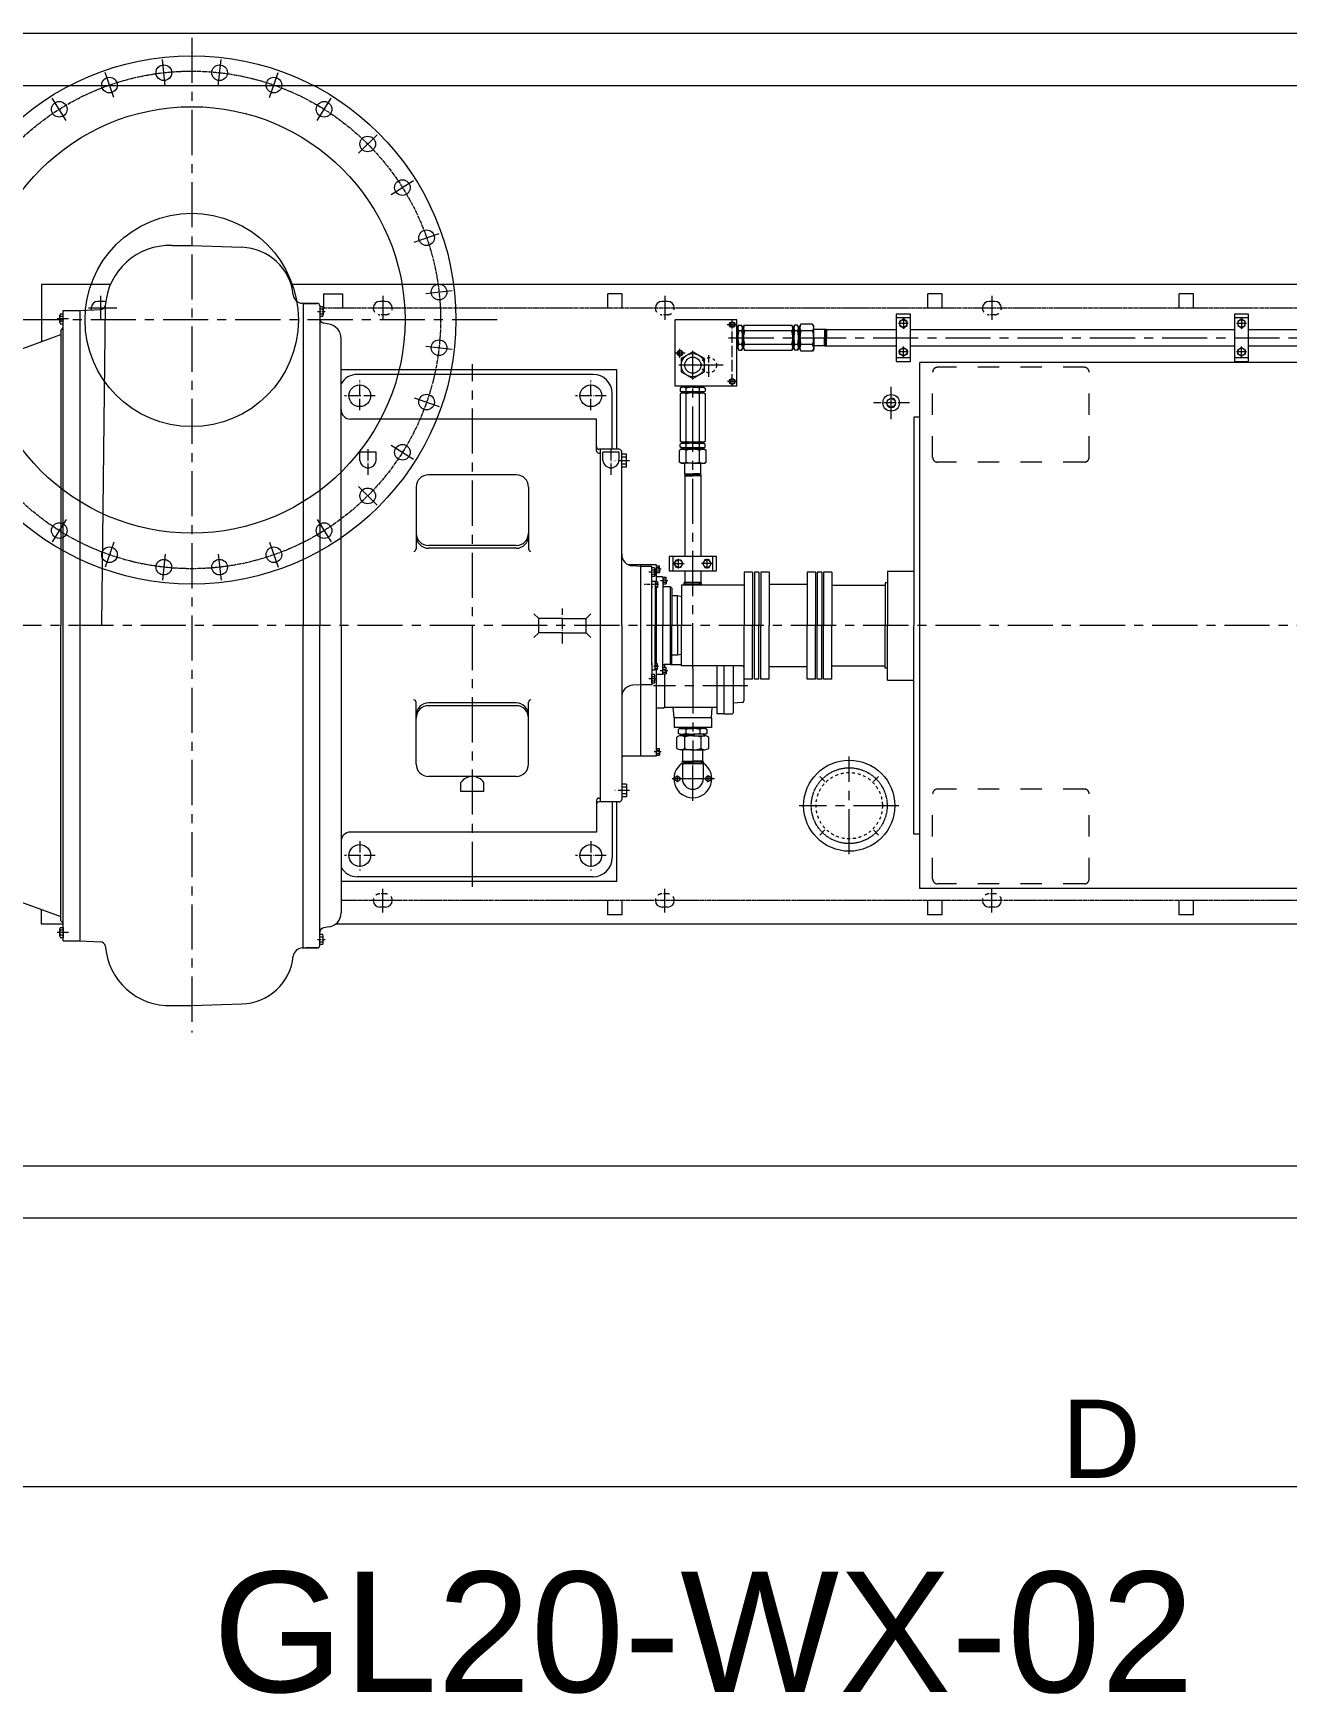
# Model space of a CAD drawing. Header units: inches. Extents: x 0 to 31702, y 0 to 24154.
# Drawn here: x 13762 to 16406, y 7860 to 11364 of the extents above; entities that cross this region are included whole.
import ezdxf

# ---------------------------------------------------------------- set-up
doc = ezdxf.new("R2010")
doc.units = ezdxf.units.IN
doc.header["$MEASUREMENT"] = 0
for name, pattern in [('ACAD_ISO04W100', [30, 24, -3, 0, -3]), ('CENTER', [50.8, 31.75, -6.35, 6.35, -6.35]), ('CHAIN', [0.7087, 0.4724, -0.0591, 0.1181, -0.0591]), ('EB_DASH', [6, 3, -3])]:
    doc.linetypes.add(name, pattern=pattern)
doc.layers.get('Defpoints').update_dxf_attribs({"lineweight": 5})
doc.layers.add('CAXA1', color=5, linetype='CENTER', lineweight=5)
doc.styles.add('Roman', font='arial.ttf')
doc.styles.get("Standard").update_dxf_attribs({"font": 'arial.ttf'})
doc.dimstyles.new('ISO-25', dxfattribs={"dimscale": 30, "dimtxt": 1.5, "dimasz": 1.5, "dimexe": 2, "dimexo": 2, "dimtad": 1, "dimtih": 1, "dimtoh": 1, "dimdec": 1, "dimlfac": 0.03937, "dimdsep": 46, "dimtxsty": 'Standard', "dimcen": 2.5, "dimclrd": 7, "dimclre": 7, "dimclrt": 7, "dimadec": 0, "dimazin": 0, "dimtfac": 1, "dimtdec": 1, "dimtmove": 0, "dimatfit": 3, "dimfxl": 1, "dimlwd": 5, "dimlwe": 5, "dimarcsym": 0})

# ---------------------------------------------------------------- blocks, each defined once
blk = doc.blocks.new('*D24')
at = {"color": 7, "linetype": 'Continuous', "lineweight": 5, "transparency": 16777216}
for p, q in [((13231, 8803.8), (13231, 8236.7)), ((18806, 8803.8), (18806, 8236.7)), ((18761, 8296.7), (13276, 8296.7))]:
    blk.add_line(p, q, dxfattribs=at)
at = {"color": 7, "transparency": 16777216}
for points in [[(13276, 8304.2), (13276, 8289.2), (13231, 8296.7)], [(18761, 8304.2), (18761, 8289.2), (18806, 8296.7)]]:
    blk.add_solid(points, dxfattribs=at)
at = {"layer": 'Defpoints', "color": 0, "transparency": 16777216}
for p in [(13231, 8863.8), (18806, 8863.8), (13231, 8296.7)]:
    blk.add_point(p, dxfattribs=at)
at = {"color": 7, "lineweight": 5, "transparency": 16777216, "insert": (16014.5, 8397.9), "char_height": 165, "attachment_point": 5, "style": 'Roman'}
blk.add_mtext('D', dxfattribs=at)

msp = doc.modelspace()

# ---------------------------------------------------------------- linework, layer by layer
at = {"color": 7, "lineweight": 5}
for p, q in [((13231.01, 11363.82), (18806.01, 11363.82)), ((13231.01, 11253.82), (18806.01, 11253.82)), ((14054.62, 10915.73), (14096.01, 10915.73)), ((14096.01, 10915.73), (14201.96, 10912.14)), ((14096.01, 10915.73), (14201.96, 10912.14)), ((13924.65, 10833.82), (13778.97, 10833.82)), ((13778.97, 10833.82), (13778.97, 10712.96)), ((17409.02, 10833.82), (14305.58, 10833.82)), ((13909.93, 10797.82), (13897.93, 10797.82)), ((14331.01, 10793.82), (14329.15, 10793.92)), ((14331.01, 10793.83), (14331.01, 10113.82)), ((14331.01, 10793.83), (14361.01, 10793.83)), ((14361.17, 10793.82), (14331.01, 10793.82)), ((14373.97, 10813.82), (14413.97, 10813.82)), ((14373.97, 10813.82), (14373.97, 10783.82)), ((14413.97, 10813.82), (14413.97, 10783.82)), ((14504.97, 10797.82), (14492.97, 10797.82)), ((15004.05, 10813.82), (14974.05, 10813.82)), ((14974.05, 10783.82), (14974.05, 10813.82)), ((15004.05, 10783.82), (15004.05, 10813.82)), ((15100.02, 10797.82), (15088.02, 10797.82)), ((15679.02, 10813.82), (15649.02, 10813.82)), ((15649.02, 10783.82), (15649.02, 10813.82)), ((15679.02, 10783.82), (15679.02, 10813.82)), ((15790.02, 10797.82), (15778.02, 10797.82)), ((16209.02, 10813.82), (16179.02, 10813.82)), ((16179.02, 10783.82), (16179.02, 10813.82)), ((16209.02, 10783.82), (16209.02, 10813.82)), ((13817.51, 10753.53), (13817.51, 10769.12)), ((13817.51, 10769.12), (13817.51, 10753.53)), ((13818.28, 10771.72), (13825.01, 10771.72)), ((13818.28, 10771.72), (13825.01, 10771.72)), ((13818.28, 10766.52), (13825.01, 10766.52)), ((13818.28, 10766.52), (13825.01, 10766.52)), ((13825.01, 9448.82), (13825.01, 10778.82)), ((13825.01, 10778.82), (13856.84, 10778.82)), ((13855.01, 10778.82), (13861.01, 10778.82)), ((13861.01, 10778.82), (13903.64, 10781.06)), ((13861.01, 9448.82), (13861.01, 10778.82)), ((13913.75, 10788.58), (13905.56, 10115.14)), ((14366.01, 10788.83), (14366.01, 10113.82)), ((14366.01, 10788.83), (14366.01, 10775.13)), ((14366.01, 10788.83), (14366.01, 10780.32)), ((14372.75, 10786.72), (14366.01, 10786.72)), ((14372.75, 10781.52), (14366.01, 10781.52)), ((14372.75, 10771.13), (14366.01, 10771.13)), ((14372.75, 10765.93), (14366.01, 10765.93)), ((14373.51, 10784.12), (14373.51, 10768.53)), ((15246.02, 10758.82), (15116.02, 10758.82)), ((15116.02, 10618.82), (15116.02, 10758.82)), ((15246.02, 10618.82), (15246.02, 10758.82)), ((15612.18, 10771.32), (15582.18, 10771.32)), ((15582.18, 10771.32), (15582.18, 10671.32)), ((15612.18, 10763.32), (15582.18, 10763.32)), ((15612.18, 10671.32), (15612.18, 10771.32)), ((16325.6, 10771.32), (16295.6, 10771.32)), ((16295.6, 10771.32), (16295.6, 10671.32)), ((16325.6, 10763.32), (16295.6, 10763.32)), ((16325.6, 10671.32), (16325.6, 10771.32)), ((13437.23, 10588.58), (13820.01, 10727.89)), ((13818.28, 10756.13), (13825.01, 10756.13)), ((13818.28, 10756.13), (13825.01, 10756.13)), ((13818.28, 10750.93), (13825.01, 10750.93)), ((13818.28, 10750.93), (13825.01, 10750.93)), ((13820.01, 10736.83), (13825.01, 10741.83)), ((13820.01, 10736.83), (13820.01, 10113.82)), ((14386.22, 10749.76), (14374.28, 10751.87)), ((15246.02, 10742.32), (15248.02, 10742.32)), ((15248.02, 10744.32), (15249.93, 10747.62)), ((15248.02, 10721.32), (15248.02, 10744.32)), ((15249.93, 10747.62), (15256.12, 10747.62)), ((15256.12, 10735.47), (15249.93, 10735.47)), ((15258.02, 10744.32), (15256.12, 10747.62)), ((15257.99, 10742.32), (15260.02, 10742.32)), ((15258.02, 10721.32), (15258.02, 10744.32)), ((15258.02, 10740.82), (15258.02, 10744.32)), ((15258.02, 10744.32), (15258.02, 10721.32)), ((15258.02, 10721.32), (15258.02, 10744.32)), ((15260.02, 10744.32), (15261.93, 10747.62)), ((15260.02, 10721.32), (15260.02, 10744.32)), ((15260.02, 10744.32), (15260.02, 10737.82)), ((15260.02, 10721.32), (15260.02, 10744.32)), ((15261.93, 10747.62), (15362.14, 10747.62)), ((15362.14, 10735.47), (15261.93, 10735.47)), ((15364.05, 10744.32), (15362.14, 10747.62)), ((15364.05, 10721.32), (15364.05, 10744.32)), ((15364.05, 10744.32), (15364.05, 10721.32)), ((15364.05, 10740.82), (15364.05, 10744.32)), ((15364.05, 10742.32), (15366.08, 10742.32)), ((15364.05, 10721.32), (15364.05, 10742.32)), ((15366.05, 10744.32), (15367.95, 10747.62)), ((15366.05, 10744.32), (15366.05, 10737.82)), ((15366.05, 10721.32), (15366.05, 10744.32)), ((15374.14, 10747.62), (15367.95, 10747.62)), ((15374.14, 10735.47), (15367.95, 10735.47)), ((15376.05, 10744.32), (15374.14, 10747.62)), ((15376.05, 10721.32), (15376.05, 10744.32)), ((15376.05, 10740.82), (15376.05, 10744.32)), ((15376.05, 10744.32), (15376.05, 10721.32)), ((15379.05, 10740.82), (15376.05, 10740.82)), ((15379.05, 10745.83), (15381.24, 10749.62)), ((15379.05, 10740.82), (15379.05, 10745.83)), ((15379.05, 10745.83), (15379.05, 10721.32)), ((15405.86, 10749.62), (15381.24, 10749.62)), ((15405.86, 10735.47), (15381.24, 10735.47)), ((15408.05, 10745.83), (15405.86, 10749.62)), ((15408.05, 10721.32), (15408.05, 10745.83)), ((15431.03, 10738.32), (15408.05, 10738.32)), ((15433.05, 10734.82), (15431.03, 10738.32)), ((15431.03, 10738.32), (15431.03, 10721.33)), ((15433.05, 10734.82), (15435.07, 10738.32)), ((15433.05, 10721.33), (15433.05, 10734.82)), ((15435.07, 10738.32), (15582.18, 10738.32)), ((15435.07, 10738.32), (15435.07, 10721.33)), ((15612.18, 10738.32), (16295.6, 10738.32)), ((16325.6, 10738.32), (17009.02, 10738.32)), ((14411.01, 10113.82), (14411.01, 10720.22)), ((15246.02, 10700.33), (15248.02, 10700.33)), ((15248.02, 10721.33), (15248.02, 10698.33)), ((15248.02, 10698.33), (15249.93, 10695.03)), ((15256.12, 10707.18), (15249.93, 10707.18)), ((15249.93, 10695.03), (15256.12, 10695.03)), ((15258.02, 10698.33), (15256.12, 10695.03)), ((15257.99, 10700.33), (15260.02, 10700.33)), ((15258.02, 10721.33), (15258.02, 10698.33)), ((15258.02, 10698.33), (15258.02, 10721.33)), ((15258.02, 10721.33), (15258.02, 10698.33)), ((15258.02, 10701.83), (15258.02, 10698.33)), ((15260.02, 10721.33), (15260.02, 10698.33)), ((15260.02, 10721.33), (15260.02, 10698.33)), ((15260.02, 10698.33), (15260.02, 10704.83)), ((15260.02, 10698.33), (15261.93, 10695.03)), ((15362.14, 10707.18), (15261.93, 10707.18)), ((15261.93, 10695.03), (15362.14, 10695.03)), ((15364.05, 10698.33), (15362.14, 10695.03)), ((15364.05, 10721.33), (15364.05, 10698.33)), ((15364.05, 10698.33), (15364.05, 10721.33)), ((15364.05, 10721.33), (15364.05, 10700.33)), ((15364.05, 10701.83), (15364.05, 10698.33)), ((15364.05, 10700.33), (15366.08, 10700.33)), ((15366.05, 10721.33), (15366.05, 10698.33)), ((15366.05, 10698.33), (15366.05, 10704.83)), ((15366.05, 10698.33), (15367.95, 10695.03)), ((15374.14, 10707.18), (15367.95, 10707.18)), ((15374.14, 10695.03), (15367.95, 10695.03)), ((15376.05, 10698.33), (15374.14, 10695.03)), ((15376.05, 10721.33), (15376.05, 10698.33)), ((15376.05, 10698.33), (15376.05, 10721.33)), ((15379.05, 10701.83), (15376.05, 10701.83)), ((15376.05, 10701.83), (15376.05, 10698.33)), ((15379.05, 10696.82), (15379.05, 10721.33)), ((15379.05, 10701.83), (15379.05, 10696.82)), ((15379.05, 10696.82), (15381.24, 10693.03)), ((15405.86, 10707.18), (15381.24, 10707.18)), ((15405.86, 10693.03), (15381.24, 10693.03)), ((15408.05, 10696.82), (15405.86, 10693.03)), ((15408.05, 10721.33), (15408.05, 10696.82)), ((15408.05, 10696.82), (15408.05, 10704.33)), ((15431.03, 10704.32), (15408.05, 10704.32)), ((15431.03, 10704.32), (15431.03, 10721.32)), ((15433.05, 10707.82), (15431.03, 10704.32)), ((15433.05, 10721.31), (15433.05, 10707.82)), ((15433.05, 10707.82), (15435.07, 10704.32)), ((15435.07, 10704.32), (15435.07, 10721.32)), ((15435.07, 10704.32), (15582.18, 10704.32)), ((15612.18, 10704.32), (16295.6, 10704.32)), ((16325.6, 10704.32), (17009.02, 10704.32)), ((14993.01, 10653.82), (14411.01, 10653.82)), ((14993.01, 10485.82), (14993.01, 10653.82)), ((15582.18, 10679.32), (15612.18, 10679.32)), ((15582.18, 10671.32), (15612.18, 10671.32)), ((15632.18, 9558.82), (15632.18, 10668.82)), ((17794.02, 10668.82), (15632.18, 10668.82)), ((16295.6, 10679.32), (16325.6, 10679.32)), ((16295.6, 10671.32), (16325.6, 10671.32)), ((14943.01, 10643.82), (14445.51, 10643.82)), ((15246.02, 10618.82), (15116.02, 10618.82)), ((15132.02, 10618.82), (15132.02, 10616.82)), ((15174.01, 10618.82), (15174.01, 10616.82)), ((15571.52, 10549.65), (15571.52, 10617.84)), ((14983.01, 10485.82), (14983.01, 10603.82)), ((15130.02, 10616.82), (15126.72, 10614.92)), ((15126.72, 10614.92), (15126.72, 10608.73)), ((15130.02, 10606.82), (15126.72, 10608.73)), ((15130.02, 10604.82), (15126.72, 10602.92)), ((15126.72, 10602.92), (15126.72, 10502.7)), ((15153.02, 10616.82), (15130.02, 10616.82)), ((15153.02, 10606.82), (15130.02, 10606.82)), ((15133.52, 10606.82), (15130.02, 10606.82)), ((15130.02, 10606.82), (15153.02, 10606.82)), ((15153.02, 10606.82), (15130.02, 10606.82)), ((15153.02, 10604.82), (15130.02, 10604.82)), ((15130.02, 10604.82), (15136.52, 10604.82)), ((15153.02, 10604.82), (15130.02, 10604.82)), ((15132.02, 10606.85), (15132.02, 10604.82)), ((15138.87, 10608.73), (15138.87, 10614.92)), ((15138.87, 10502.7), (15138.87, 10602.92)), ((15153.01, 10616.82), (15176.01, 10616.82)), ((15153.01, 10606.82), (15176.01, 10606.82)), ((15176.01, 10606.82), (15153.01, 10606.82)), ((15153.01, 10606.82), (15176.01, 10606.82)), ((15153.01, 10604.82), (15176.01, 10604.82)), ((15153.01, 10604.82), (15176.01, 10604.82)), ((15167.16, 10608.73), (15167.16, 10614.92)), ((15167.16, 10502.7), (15167.16, 10602.92)), ((15176.01, 10604.82), (15169.51, 10604.82)), ((15172.51, 10606.82), (15176.01, 10606.82)), ((15174.01, 10606.85), (15174.01, 10604.82)), ((15176.01, 10616.82), (15179.31, 10614.92)), ((15176.01, 10606.82), (15179.31, 10608.73)), ((15176.01, 10604.82), (15179.31, 10602.92)), ((15179.31, 10614.92), (15179.31, 10608.73)), ((15179.31, 10602.92), (15179.31, 10502.7)), ((14950.01, 10549.59), (14431.01, 10549.59)), ((14950.01, 10482.64), (14950.01, 10549.59)), ((15632.18, 10553.82), (15619.02, 10553.82)), ((15619.02, 10553.82), (15619.02, 10113.82)), ((14485.01, 10479.67), (14451.01, 10479.67)), ((14451.01, 10462.37), (14451.01, 10479.67)), ((14485.01, 10462.37), (14485.01, 10479.67)), ((14998.01, 10485.82), (14955.01, 10485.82)), ((14955.01, 10477.64), (14958.01, 10477.64)), ((14958.01, 9741.82), (14958.01, 10485.82)), ((14997.51, 10479.67), (14963.51, 10479.67)), ((14963.51, 10462.37), (14963.51, 10479.67)), ((14997.51, 10462.37), (14997.51, 10479.67)), ((15003.01, 10113.82), (15003.01, 10480.82)), ((15128.51, 10485.8), (15124.72, 10483.61)), ((15124.72, 10458.99), (15124.72, 10483.61)), ((15130.02, 10500.8), (15126.72, 10502.7)), ((15130.02, 10498.8), (15126.72, 10496.89)), ((15126.72, 10490.7), (15126.72, 10496.89)), ((15130.02, 10488.8), (15126.72, 10490.7)), ((15133.52, 10485.8), (15128.51, 10485.8)), ((15128.51, 10485.8), (15153.02, 10485.8)), ((15153.02, 10500.8), (15130.02, 10500.8)), ((15130.02, 10500.8), (15153.02, 10500.8)), ((15133.52, 10500.8), (15130.02, 10500.8)), ((15130.02, 10498.8), (15136.52, 10498.8)), ((15153.02, 10498.8), (15130.02, 10498.8)), ((15153.02, 10488.8), (15130.02, 10488.8)), ((15133.52, 10488.8), (15130.02, 10488.8)), ((15130.02, 10488.8), (15153.02, 10488.8)), ((15132.02, 10500.8), (15132.02, 10498.77)), ((15153.02, 10500.8), (15132.02, 10500.8)), ((15133.52, 10485.8), (15133.52, 10488.8)), ((15138.87, 10490.7), (15138.87, 10496.89)), ((15138.87, 10458.99), (15138.87, 10483.61)), ((15153.01, 10500.8), (15176.01, 10500.8)), ((15176.01, 10500.8), (15153.01, 10500.8)), ((15153.01, 10500.8), (15174.01, 10500.8)), ((15153.01, 10498.8), (15176.01, 10498.8)), ((15153.01, 10488.8), (15176.01, 10488.8)), ((15176.01, 10488.8), (15153.01, 10488.8)), ((15177.52, 10485.8), (15153.01, 10485.8)), ((15167.16, 10490.7), (15167.16, 10496.89)), ((15167.16, 10458.99), (15167.16, 10483.61)), ((15176.01, 10498.8), (15169.51, 10498.8)), ((15172.51, 10500.8), (15176.01, 10500.8)), ((15172.51, 10485.8), (15172.51, 10488.8)), ((15172.51, 10488.8), (15176.01, 10488.8)), ((15172.51, 10485.8), (15177.52, 10485.8)), ((15174.01, 10500.8), (15174.01, 10498.77)), ((15176.01, 10500.8), (15179.31, 10502.7)), ((15176.01, 10498.8), (15179.31, 10496.89)), ((15176.01, 10488.8), (15179.31, 10490.7)), ((15177.52, 10485.8), (15181.31, 10483.61)), ((15179.31, 10490.7), (15179.31, 10496.89)), ((15181.31, 10458.99), (15181.31, 10483.61)), ((15013.01, 10475.22), (15002.93, 10475.22)), ((15013.01, 10469.08), (15003.01, 10469.08)), ((15013.01, 10454.57), (15003.01, 10454.57)), ((15013.01, 10448.42), (15003.01, 10448.42)), ((15013.01, 10448.42), (15013.01, 10475.22)), ((15128.51, 10456.8), (15124.72, 10458.99)), ((15128.51, 10456.8), (15136.02, 10456.8)), ((15153.02, 10456.8), (15128.51, 10456.8)), ((15136.02, 10433.82), (15136.02, 10456.8)), ((15153.01, 10456.8), (15177.52, 10456.8)), ((15170.02, 10433.82), (15170.02, 10456.8)), ((15177.52, 10456.8), (15181.31, 10458.99)), ((14780.51, 10432.1), (14595.51, 10432.1)), ((15139.52, 10431.8), (15136.02, 10433.82)), ((15136.02, 10433.82), (15153.01, 10433.82)), ((15139.52, 10431.8), (15136.02, 10429.78)), ((15136.02, 10429.78), (15136.02, 10259.54)), ((15136.02, 10429.78), (15153.01, 10429.78)), ((15153.01, 10431.8), (15139.52, 10431.8)), ((15170.02, 10433.82), (15153.02, 10433.82)), ((15170.02, 10429.78), (15153.02, 10429.78)), ((15153.03, 10431.8), (15166.52, 10431.8)), ((15166.52, 10431.8), (15170.02, 10433.82)), ((15166.52, 10431.8), (15170.02, 10429.78)), ((15170.02, 10429.78), (15170.02, 10259.54)), ((14569.51, 10406.1), (14569.51, 10275.58)), ((14806.51, 10406.1), (14806.51, 10275.58)), ((14780.51, 10282.8), (14595.51, 10282.8)), ((14780.51, 10276.99), (14595.51, 10276.99)), ((15076.02, 10241.82), (15017.86, 10241.82)), ((15043.51, 10238.82), (15026.7, 10239.71)), ((15043.51, 9838.59), (15043.51, 10241.82)), ((15066.5, 10238.82), (15043.51, 10238.82)), ((15066.5, 10033.51), (15066.5, 10238.82)), ((15072.17, 10235.56), (15066.5, 10235.56)), ((15066.5, 10033.51), (15066.5, 10234.82)), ((15072.9, 10233.25), (15072.9, 10219.4)), ((15076.02, 10241.82), (15076.02, 10206.33)), ((15076.02, 10239.82), (15083.02, 10239.82)), ((15076.02, 10236.23), (15083.02, 10236.23)), ((15083.02, 10232.82), (15083.02, 10239.82)), ((15083.02, 10232.82), (15083.02, 10225.82)), ((15103.02, 10259.54), (15103.02, 10229.54)), ((15203.02, 10259.54), (15103.02, 10259.54)), ((15111.02, 10259.54), (15111.02, 10229.54)), ((15195.02, 10229.54), (15195.02, 10259.54)), ((15203.02, 10229.54), (15203.02, 10259.54)), ((15072.17, 10230.94), (15066.5, 10230.94)), ((15072.17, 10221.71), (15066.5, 10221.71)), ((15072.17, 10217.09), (15066.5, 10217.09)), ((15066.5, 10208.34), (15066.5, 10213.33)), ((15066.5, 10207.33), (15073.5, 10207.33)), ((15066.5, 10193.33), (15066.5, 10197.34)), ((15066.5, 10197.34), (15066.5, 10193.33)), ((15073.5, 10207.33), (15073.5, 10113.82)), ((15078.5, 10206.33), (15073.5, 10206.33)), ((15073.5, 10203.67), (15078.5, 10203.67)), ((15073.5, 10196.99), (15078.5, 10196.99)), ((15076.02, 10229.42), (15083.02, 10229.42)), ((15076.02, 10225.82), (15083.02, 10225.82)), ((15089.52, 10216.82), (15076.02, 10216.82)), ((15089.52, 10216.82), (15076.02, 10216.82)), ((15078.5, 10206.33), (15078.5, 10194.33)), ((15089.52, 10216.82), (15089.52, 10113.82)), ((15089.52, 10215.82), (15096.52, 10215.82)), ((15089.52, 10212.23), (15096.52, 10212.23)), ((15089.52, 10205.42), (15096.52, 10205.42)), ((15089.52, 10201.82), (15096.52, 10201.82)), ((15096.52, 10208.82), (15096.52, 10215.82)), ((15096.52, 10208.82), (15096.52, 10201.82)), ((15103.02, 10229.54), (15203.02, 10229.54)), ((15129.02, 10198.82), (15129.02, 10113.82)), ((15261.52, 10198.82), (15129.02, 10198.82)), ((15139.52, 10203.54), (15135.02, 10200.39)), ((15135.02, 10200.39), (15135.02, 10198.82)), ((15135.02, 10200.39), (15171.02, 10200.39)), ((15136.02, 10229.54), (15136.02, 10205.56)), ((15136.02, 10205.56), (15170.02, 10205.56)), ((15139.52, 10203.54), (15136.02, 10205.56)), ((15166.52, 10203.54), (15139.52, 10203.54)), ((15170.02, 10205.56), (15166.52, 10203.54)), ((15166.52, 10203.54), (15171.02, 10200.39)), ((15170.02, 10229.54), (15170.02, 10205.56)), ((15171.02, 10200.39), (15171.02, 10198.82)), ((15261.52, 10226.82), (15261.52, 10113.82)), ((15279.02, 10226.82), (15261.52, 10226.82)), ((15279.02, 10226.82), (15279.02, 10113.82)), ((15283.02, 10226.82), (15283.02, 10113.82)), ((15292.52, 10226.82), (15283.02, 10226.82)), ((15292.52, 10226.82), (15292.52, 10113.82)), ((15314.02, 10226.82), (15296.52, 10226.82)), ((15296.52, 10226.82), (15296.52, 10113.82)), ((15314.02, 10226.82), (15314.02, 10113.82)), ((15394.02, 10200.88), (15314.02, 10200.88)), ((15394.02, 10226.82), (15394.02, 10113.82)), ((15411.52, 10226.82), (15394.02, 10226.82)), ((15411.52, 10226.82), (15411.52, 10113.82)), ((15415.52, 10226.82), (15415.52, 10113.82)), ((15425.02, 10226.82), (15415.52, 10226.82)), ((15425.02, 10226.82), (15425.02, 10113.82)), ((15429.02, 10226.82), (15429.02, 10113.82)), ((15446.52, 10226.82), (15429.02, 10226.82)), ((15446.52, 10226.82), (15446.52, 10113.82)), ((15446.52, 10198.82), (15559.02, 10198.82)), ((15559.02, 10203.82), (15559.02, 10113.82)), ((15564.02, 10203.82), (15559.02, 10203.82)), ((15564.02, 10228.82), (15564.02, 10113.82)), ((15564.02, 10228.82), (15619.02, 10228.82)), ((15078.5, 10194.33), (15073.5, 10194.33)), ((15076.02, 10194.33), (15076.02, 10113.82)), ((15106.02, 10195.82), (15092.52, 10195.82)), ((15106.02, 10195.82), (15109.02, 10192.82)), ((15106.02, 10031.83), (15106.02, 10195.82)), ((15109.02, 10192.82), (15109.02, 10113.82)), ((15120.51, 10176.32), (15109.02, 10176.32)), ((15129.02, 10174.82), (15120.51, 10176.32)), ((15120.51, 10113.82), (15120.51, 10176.32)), ((14828.01, 10128.82), (14818.01, 10138.82)), ((14878.01, 10128.82), (14828.01, 10128.82)), ((14828.01, 10098.82), (14828.01, 10128.82)), ((14878.01, 10128.82), (14928.01, 10128.82)), ((14928.01, 10128.82), (14938.01, 10138.82)), ((14928.01, 10098.82), (14928.01, 10128.82)), ((13820.01, 9490.82), (13820.01, 10113.82)), ((14331.01, 9433.73), (14331.01, 10113.82)), ((14366.01, 9438.82), (14366.01, 10113.82)), ((14411.01, 10113.82), (14411.01, 9507.43)), ((14828.01, 10098.82), (14818.01, 10088.82)), ((14878.01, 10098.82), (14828.01, 10098.82)), ((14878.01, 10098.82), (14928.01, 10098.82)), ((14928.01, 10098.82), (14938.01, 10088.82)), ((15003.01, 10113.82), (15003.01, 9746.82)), ((15073.5, 10020.32), (15073.5, 10113.82)), ((15076.02, 10113.82), (15076.02, 10033.32)), ((15089.52, 10010.83), (15089.52, 10113.82)), ((15109.02, 10034.83), (15109.02, 10113.82)), ((15120.51, 10113.82), (15120.51, 10051.32)), ((15129.02, 10028.82), (15129.02, 10113.82)), ((15261.52, 10000.82), (15261.52, 10113.82)), ((15279.02, 10000.82), (15279.02, 10113.82)), ((15283.02, 10000.82), (15283.02, 10113.82)), ((15292.52, 10000.82), (15292.52, 10113.82)), ((15296.52, 10000.82), (15296.52, 10113.82)), ((15314.02, 10000.82), (15314.02, 10113.82)), ((15394.02, 10000.82), (15394.02, 10113.82)), ((15411.52, 10000.82), (15411.52, 10113.82)), ((15415.52, 10000.82), (15415.52, 10113.82)), ((15425.02, 10000.82), (15425.02, 10113.82)), ((15429.02, 10000.82), (15429.02, 10113.82)), ((15446.52, 10000.82), (15446.52, 10113.82)), ((15559.02, 10023.82), (15559.02, 10113.82)), ((15564.02, 9998.82), (15564.02, 10113.82)), ((15619.02, 9673.82), (15619.02, 10113.82)), ((15066.5, 10034.32), (15066.5, 10030.31)), ((15066.5, 10030.31), (15066.5, 10034.32)), ((15066.5, 10030.31), (15066.5, 9991.32)), ((15066.5, 10030.31), (15066.5, 9988.82)), ((15078.5, 10033.32), (15073.5, 10033.32)), ((15073.5, 10030.66), (15078.5, 10030.66)), ((15073.5, 10023.98), (15078.5, 10023.98)), ((15078.5, 10021.32), (15078.5, 10033.32)), ((15089.52, 10025.83), (15096.52, 10025.83)), ((15089.52, 10022.23), (15096.52, 10022.23)), ((15106.02, 10031.83), (15092.52, 10031.83)), ((15093.02, 10031.53), (15093.02, 10025.83)), ((15093.02, 10031.53), (15093.02, 10025.83)), ((15096.52, 10018.83), (15096.52, 10025.83)), ((15106.02, 10031.83), (15109.02, 10034.83)), ((15106.23, 10032.03), (15128.62, 10032.03)), ((15120.51, 10051.32), (15109.02, 10051.32)), ((15129.02, 10052.82), (15120.51, 10051.32)), ((15261.52, 10028.82), (15129.02, 10028.82)), ((15204.08, 10028.82), (15204.08, 9927.93)), ((15218.52, 10028.82), (15218.52, 9927.93)), ((15238.08, 10028.82), (15238.08, 9929.93)), ((15260.52, 10026.13), (15260.52, 9954.73)), ((15394.02, 10026.77), (15314.02, 10026.77)), ((15446.52, 10028.82), (15559.02, 10028.82)), ((15564.02, 10023.82), (15559.02, 10023.82)), ((15043.51, 9988.82), (15026.7, 9987.94)), ((15066.5, 9988.82), (15043.51, 9988.82)), ((15066.5, 10020.32), (15073.5, 10020.32)), ((15066.5, 10019.31), (15066.5, 10014.32)), ((15066.5, 9992.09), (15066.5, 10010.56)), ((15072.17, 10010.56), (15066.5, 10010.56)), ((15066.5, 9996.32), (15066.5, 10006.32)), ((15072.17, 10005.94), (15066.5, 10005.94)), ((15072.17, 9996.71), (15066.5, 9996.71)), ((15072.17, 9992.09), (15066.5, 9992.09)), ((15072.9, 9994.4), (15072.9, 10008.25)), ((15078.5, 10021.32), (15073.5, 10021.32)), ((15076.02, 10021.32), (15076.02, 9838.59)), ((15089.52, 10010.83), (15076.02, 10010.83)), ((15089.52, 10015.42), (15096.52, 10015.42)), ((15089.52, 10011.83), (15096.52, 10011.83)), ((15093.02, 10011.83), (15093.02, 9969.54)), ((15093.02, 10011.83), (15093.02, 9941.53)), ((15096.52, 10018.83), (15096.52, 10011.83)), ((15279.02, 10000.82), (15261.52, 10000.82)), ((15292.52, 10000.82), (15283.02, 10000.82)), ((15314.02, 10000.82), (15296.52, 10000.82)), ((15411.52, 10000.82), (15394.02, 10000.82)), ((15425.02, 10000.82), (15415.52, 10000.82)), ((15446.52, 10000.82), (15429.02, 10000.82)), ((15564.02, 9998.82), (15619.02, 9998.82)), ((14569.51, 9821.54), (14569.51, 9952.06)), ((14806.51, 9821.54), (14806.51, 9952.06)), ((15257.72, 9951.74), (15238.08, 9950.41)), ((14780.51, 9950.65), (14595.51, 9950.65)), ((14780.51, 9944.84), (14595.51, 9944.84)), ((15091.02, 9939.53), (15076.02, 9939.53)), ((15093.02, 9941.53), (15204.08, 9941.53)), ((15113.47, 9919.54), (15111.9, 9941.53)), ((15113.47, 9919.54), (15113.47, 9898.54)), ((15192.57, 9919.54), (15194.07, 9940.57)), ((15192.57, 9919.54), (15192.57, 9898.54)), ((15218.52, 9927.93), (15204.08, 9927.93)), ((15218.52, 9927.93), (15236.08, 9927.93)), ((15153.02, 9898.54), (15113.47, 9898.54)), ((15126.03, 9896.54), (15122.73, 9894.64)), ((15122.73, 9886.45), (15122.73, 9894.64)), ((15126.03, 9884.54), (15122.73, 9886.45)), ((15126.03, 9896.54), (15153.02, 9896.54)), ((15126.03, 9884.54), (15153.02, 9884.54)), ((15126.52, 9898.54), (15126.52, 9896.54)), ((15153.01, 9881.54), (15127.39, 9881.54)), ((15128.12, 9881.54), (15128.12, 9884.54)), ((15138.36, 9894.55), (15138.36, 9886.54)), ((15192.57, 9898.54), (15153.02, 9898.54)), ((15180, 9896.54), (15153.02, 9896.54)), ((15180, 9884.54), (15153.02, 9884.54)), ((15153.02, 9881.54), (15178.64, 9881.54)), ((15167.67, 9894.55), (15167.67, 9886.54)), ((15177.91, 9881.54), (15177.91, 9884.54)), ((15179.52, 9898.54), (15179.52, 9896.54)), ((15180, 9896.54), (15183.31, 9894.64)), ((15180, 9884.54), (15183.31, 9886.45)), ((15183.31, 9886.45), (15183.31, 9894.64)), ((15076.02, 9854.59), (15083.02, 9854.59)), ((15076.02, 9851), (15083.02, 9851)), ((15083.02, 9847.59), (15083.02, 9854.59)), ((15083.02, 9847.59), (15083.02, 9840.59)), ((15119.02, 9854.54), (15119.02, 9878.54)), ((15153.01, 9851.54), (15127.39, 9851.54)), ((15132.01, 9829.64), (15132.01, 9851.54)), ((15132.01, 9828.05), (15132.01, 9851.54)), ((15135.76, 9878.54), (15135.76, 9854.54)), ((15153.02, 9851.54), (15178.64, 9851.54)), ((15170.27, 9878.54), (15170.27, 9854.54)), ((15174.02, 9829.64), (15174.02, 9851.54)), ((15174.02, 9828.05), (15174.02, 9851.54)), ((15187.01, 9854.54), (15187.01, 9878.54)), ((15076.02, 9838.59), (15008.01, 9838.59)), ((15076.02, 9844.19), (15083.02, 9844.19)), ((15076.02, 9840.59), (15083.02, 9840.59)), ((15175.02, 9822.4), (15131.01, 9822.4)), ((15131.02, 9822.4), (15131.02, 9790.55)), ((15131.03, 9822.4), (15135.53, 9825.55)), ((15132.03, 9828.05), (15153.03, 9828.05)), ((15132.03, 9828.05), (15135.53, 9825.55)), ((15135.53, 9825.55), (15153.03, 9825.55)), ((15174.01, 9828.05), (15153.02, 9828.05)), ((15170.53, 9825.55), (15153.03, 9825.55)), ((15174.03, 9828.06), (15170.53, 9825.55)), ((15175.03, 9822.4), (15170.53, 9825.55)), ((15175.02, 9822.4), (15175.02, 9790.55)), ((14780.51, 9795.54), (14595.51, 9795.54)), ((14664.01, 9763.82), (14664.01, 9782.82)), ((14712.01, 9763.82), (14712.01, 9782.82)), ((15013.01, 9779.22), (15003.01, 9779.22)), ((15013.01, 9779.22), (15013.01, 9752.42)), ((14712.01, 9763.82), (14664.01, 9763.82)), ((14950.01, 9745), (14950.01, 9678.05)), ((14955.01, 9750), (14958.01, 9750)), ((14998.01, 9741.82), (14955.01, 9741.82)), ((14983.01, 9741.82), (14983.01, 9623.82)), ((14983.01, 9741.82), (14983.01, 9623.82)), ((14993.01, 9573.82), (14993.01, 9741.82)), ((15013.01, 9752.42), (15002.93, 9752.42)), ((15013.01, 9773.08), (15003.01, 9773.08)), ((15013.01, 9758.57), (15003.01, 9758.57)), ((14950.01, 9678.05), (14431.01, 9678.05)), ((15632.18, 9673.82), (15619.02, 9673.82)), ((13437.23, 9639.07), (13820.01, 9499.76)), ((14993.01, 9573.82), (14411.01, 9573.82)), ((14943.01, 9583.82), (14445.51, 9583.82)), ((14943.01, 9583.82), (14445.51, 9583.82)), ((14974.05, 9503.82), (14974.05, 9533.82)), ((15004.05, 9503.82), (15004.05, 9533.82)), ((17794.02, 9558.82), (15632.18, 9558.82)), ((15649.02, 9503.82), (15649.02, 9533.82)), ((15679.02, 9503.82), (15679.02, 9533.82)), ((16179.02, 9503.82), (16179.02, 9533.82)), ((16209.02, 9503.82), (16209.02, 9533.82)), ((13778.97, 9483.82), (13778.97, 9514.69)), ((13820.01, 9503.82), (13820.01, 9505.03)), ((14504.97, 9519.82), (14492.97, 9519.82)), ((15004.05, 9503.82), (14974.05, 9503.82)), ((15100.02, 9519.82), (15088.02, 9519.82)), ((15679.02, 9503.82), (15649.02, 9503.82)), ((15790.02, 9519.82), (15778.02, 9519.82)), ((16209.02, 9503.82), (16179.02, 9503.82)), ((13825.01, 9483.82), (13778.97, 9483.82)), ((13817.51, 9474.12), (13817.51, 9458.53)), ((13817.51, 9458.53), (13817.51, 9474.12)), ((13818.28, 9476.72), (13825.01, 9476.72)), ((13818.28, 9476.72), (13825.01, 9476.72)), ((13818.28, 9471.52), (13825.01, 9471.52)), ((13818.28, 9471.52), (13825.01, 9471.52)), ((13818.28, 9461.13), (13825.01, 9461.13)), ((13818.28, 9461.13), (13825.01, 9461.13)), ((13820.01, 9490.82), (13825.01, 9485.82)), ((13825.01, 9476.72), (13825.01, 9455.93)), ((14372.75, 9461.72), (14366.01, 9461.72)), ((14386.22, 9477.89), (14374.28, 9475.78)), ((17049.02, 9483.82), (14399.52, 9483.82)), ((13818.28, 9455.93), (13825.01, 9455.93)), ((13818.28, 9455.93), (13825.01, 9455.93)), ((13825.01, 9448.82), (13861.01, 9448.82)), ((13861.01, 9448.82), (13903.64, 9446.59)), ((14329.15, 9433.73), (14361.01, 9433.82)), ((14361.17, 9433.82), (14337.6, 9433.82)), ((14372.75, 9456.52), (14366.01, 9456.52)), ((14366.01, 9438.82), (14366.01, 9452.52)), ((14366.01, 9438.82), (14366.01, 9447.32)), ((14372.75, 9446.13), (14366.01, 9446.13)), ((14372.75, 9440.93), (14366.01, 9440.93)), ((14373.51, 9443.53), (14373.51, 9459.12)), ((14054.62, 9311.92), (14096.01, 9311.92)), ((14096.01, 9311.92), (14201.96, 9315.51)), ((14096.01, 9311.92), (14201.96, 9315.51)), ((13231.01, 8973.82), (18806.01, 8973.82)), ((13231.01, 8863.82), (18806.01, 8863.82))]:
    msp.add_line(p, q, dxfattribs=at)
at = {"color": 7, "linetype": 'ACAD_ISO04W100', "lineweight": 5, "ltscale": 5}
for p, q in [((14040.35, 11252.89), (14034.12, 11308.16)), ((14151.68, 11252.89), (14157.91, 11308.16)), ((13931.81, 11228.12), (13913.44, 11280.61)), ((14260.23, 11228.11), (14278.6, 11280.61)), ((13831.5, 11179.81), (13801.9, 11226.9)), ((14360.54, 11179.8), (14390.13, 11226.9)), ((14447.58, 11110.39), (14486.91, 11149.72)), ((14517, 11023.34), (14564.09, 11052.93)), ((14565.3, 10923.03), (14617.8, 10941.4)), ((14590.08, 10814.49), (14645.35, 10820.71)), ((14590.08, 10703.15), (14645.35, 10696.92)), ((14565.3, 10594.61), (14617.8, 10576.24)), ((14516.99, 10494.3), (14564.09, 10464.71)), ((14447.58, 10407.25), (14486.9, 10367.92)), ((13831.49, 10337.84), (13801.89, 10290.75)), ((14360.53, 10337.84), (14390.12, 10290.74)), ((13931.8, 10289.54), (13913.43, 10237.04)), ((14260.22, 10289.53), (14278.59, 10237.03)), ((14040.34, 10264.76), (14034.11, 10209.49)), ((14151.67, 10264.76), (14157.9, 10209.49))]:
    msp.add_line(p, q, dxfattribs=at)
at = {"color": 7, "linetype": 'ACAD_ISO04W100', "lineweight": 5, "ltscale": 2.5}
for p, q in [((13903.93, 10809.35), (13903.93, 10759.04)), ((14498.97, 10809.35), (14498.97, 10759.04)), ((15094.02, 10809.35), (15094.02, 10759.04)), ((15784.02, 10809.35), (15784.02, 10759.04)), ((13938.19, 10783.82), (13873.84, 10783.82)), ((15597.18, 10762.13), (15597.18, 10739.86)), ((16310.6, 10762.13), (16310.6, 10739.86)), ((15607.6, 10751.32), (15586.73, 10751.32)), ((16321.02, 10751.32), (16300.16, 10751.32)), ((15607.6, 10691.32), (15586.73, 10691.32)), ((15597.18, 10680.52), (15597.18, 10702.79)), ((16321.02, 10691.32), (16300.16, 10691.32)), ((16310.6, 10680.52), (16310.6, 10702.79)), ((15112.21, 10244.54), (15134.48, 10244.54)), ((15123.02, 10234.13), (15123.02, 10254.99)), ((15193.82, 10244.54), (15171.55, 10244.54)), ((15183.02, 10234.13), (15183.02, 10254.99)), ((14498.97, 9508.3), (14498.97, 9558.61)), ((15094.02, 9508.3), (15094.02, 9558.61)), ((15784.02, 9508.3), (15784.02, 9558.61))]:
    msp.add_line(p, q, dxfattribs=at)
at = {"color": 7, "linetype": 'ACAD_ISO04W100', "lineweight": 5}
for p, q in [((13836.02, 10761.32), (13812.5, 10761.32)), ((15236.02, 10620.21), (15236.02, 10757.96)), ((15245.6, 10748.82), (15225.58, 10748.82)), ((15136.79, 10688.82), (15116.39, 10688.82)), ((15126.02, 10679.18), (15126.02, 10698.04)), ((15187.02, 10638.72), (15187.02, 10684.28)), ((14450.51, 10568.63), (14450.51, 10630.66)), ((14938.01, 10568.63), (14938.01, 10630.66)), ((15245.62, 10628.82), (15226.37, 10628.82)), ((14482.76, 10598.82), (14418.32, 10598.82)), ((14970.26, 10598.82), (14905.82, 10598.82)), ((15610.31, 10583.82), (15534.56, 10583.82)), ((14468.01, 10432.03), (14468.01, 10489.85)), ((14980.51, 10432.03), (14980.51, 10489.85)), ((15019.65, 10461.82), (14988.74, 10461.82)), ((14878.01, 10076.11), (14878.01, 10150.22)), ((15120.52, 9783.6), (15120.52, 9797.73)), ((15185.52, 9783.6), (15185.52, 9797.73)), ((15421.13, 9795.71), (15431.88, 9784.97)), ((15544.91, 9795.71), (15534.16, 9784.97)), ((15019.65, 9765.82), (14988.74, 9765.82)), ((15421.13, 9671.94), (15431.88, 9682.68)), ((15544.91, 9671.94), (15534.16, 9682.68)), ((14450.51, 9659.02), (14450.51, 9596.99)), ((14938.01, 9659.02), (14938.01, 9596.99)), ((14482.76, 9628.82), (14418.32, 9628.82)), ((14970.26, 9628.82), (14905.82, 9628.82)), ((13836.02, 9466.32), (13812.5, 9466.32))]:
    msp.add_line(p, q, dxfattribs=at)
at = {"color": 7, "linetype": 'ACAD_ISO04W100', "lineweight": 5, "ltscale": 0.3}
for p, q in [((14361.37, 10776.32), (14378.52, 10776.32)), ((15086, 10232.82), (15071.85, 10232.82)), ((15080.51, 10200.33), (15050.76, 10200.33)), ((15075.9, 10226.32), (15060.3, 10226.32)), ((15085.21, 10208.82), (15100.3, 10208.82)), ((15080.51, 10027.32), (15071.01, 10027.32)), ((15075.9, 10001.32), (15060.3, 10001.32)), ((15084.29, 10018.83), (15100.3, 10018.83)), ((15086, 9847.59), (15071.85, 9847.59)), ((14361.37, 9451.32), (14378.52, 9451.32))]:
    msp.add_line(p, q, dxfattribs=at)
at = {"color": 7, "linetype": 'CHAIN', "lineweight": 5, "ltscale": 15}
for p, q in [((17409.02, 10783.82), (14373.51, 10783.82)), ((17049.02, 9533.82), (14411.01, 9533.82))]:
    msp.add_line(p, q, dxfattribs=at)
at = {"color": 7, "linetype": 'EB_DASH', "lineweight": 5, "ltscale": 3}
for p, q in [((14504.97, 10769.82), (14492.97, 10769.82)), ((15100.02, 10769.82), (15088.02, 10769.82)), ((15790.02, 10769.82), (15778.02, 10769.82)), ((14504.97, 9547.82), (14492.97, 9547.82)), ((15100.02, 9547.82), (15088.02, 9547.82)), ((15790.02, 9547.82), (15778.02, 9547.82))]:
    msp.add_line(p, q, dxfattribs=at)
at = {"color": 7, "linetype": 'EB_DASH', "lineweight": 5, "ltscale": 15}
for p, q in [((15979.02, 10658.82), (15669.02, 10658.82)), ((15659.02, 10468.82), (15659.02, 10648.82)), ((15989.02, 10468.82), (15989.02, 10648.82)), ((15979.02, 10458.82), (15669.02, 10458.82)), ((15659.02, 9578.82), (15659.02, 9758.82)), ((15979.02, 9768.82), (15669.02, 9768.82)), ((15989.02, 9578.82), (15989.02, 9758.82)), ((15979.02, 9568.82), (15669.02, 9568.82))]:
    msp.add_line(p, q, dxfattribs=at)
at = {"color": 7, "linetype": 'CHAIN', "lineweight": 5, "ltscale": 10}
for p, q in [((15153.02, 9744.19), (15153.02, 9818.96)), ((15199.14, 9790.55), (15108.54, 9790.55))]:
    msp.add_line(p, q, dxfattribs=at)
at = {"color": 7, "lineweight": 5}
for points in [[(15597.18, 10760.32), (15589.39, 10755.82), (15589.39, 10746.82), (15597.18, 10742.32), (15604.97, 10746.82), (15604.97, 10755.82)], [(16310.6, 10760.32), (16302.81, 10755.82), (16302.81, 10746.82), (16310.6, 10742.32), (16318.39, 10746.82), (16318.39, 10755.82)], [(15241.45, 10748.82), (15238.74, 10753.53), (15233.31, 10753.53), (15230.59, 10748.82), (15233.31, 10744.12), (15238.74, 10744.12)], [(15131.45, 10688.82), (15128.74, 10693.53), (15123.31, 10693.53), (15120.59, 10688.82), (15123.31, 10684.12), (15128.74, 10684.12)], [(15153.02, 10635.03), (15177.52, 10649.18), (15177.52, 10677.47), (15153.02, 10691.62), (15128.51, 10677.47), (15128.51, 10649.18)], [(15597.18, 10682.32), (15589.39, 10686.82), (15589.39, 10695.82), (15597.18, 10700.32), (15604.97, 10695.82), (15604.97, 10686.82)], [(16310.6, 10682.32), (16302.81, 10686.82), (16302.81, 10695.82), (16310.6, 10700.32), (16318.39, 10695.82), (16318.39, 10686.82)], [(15241.45, 10628.82), (15238.74, 10633.53), (15233.31, 10633.53), (15230.59, 10628.82), (15233.31, 10624.12), (15238.74, 10624.12)], [(15114.02, 10244.54), (15118.52, 10252.34), (15127.52, 10252.34), (15132.02, 10244.54), (15127.52, 10236.75), (15118.52, 10236.75)], [(15192.02, 10244.54), (15187.52, 10252.34), (15178.52, 10252.34), (15174.02, 10244.54), (15178.52, 10236.75), (15187.52, 10236.75)], [(15120.52, 9796.55), (15125.72, 9793.55), (15125.72, 9787.55), (15120.52, 9784.55), (15115.33, 9787.55), (15115.33, 9793.55)], [(15185.52, 9796.55), (15180.33, 9793.55), (15180.33, 9787.55), (15185.52, 9784.55), (15190.72, 9787.55), (15190.72, 9793.55)]]:
    msp.add_lwpolyline(points, close=True, dxfattribs=at)
for centre, radius in [((14096.01, 10758.82), 557.5), ((14037.24, 11280.52), 16.5), ((14154.8, 11280.52), 16.5), ((13922.62, 11254.36), 16.5), ((14269.41, 11254.36), 16.5), ((13816.7, 11203.36), 16.5), ((14375.33, 11203.35), 16.5), ((14096.01, 10758.82), 450), ((14467.25, 11130.05), 16.5), ((14540.55, 11038.14), 16.5), ((14096.02, 10758.82), 224.99), ((14591.55, 10932.22), 16.5), ((14617.71, 10817.6), 16.5), ((15597.18, 10751.32), 7.79), ((16310.6, 10751.32), 7.79), ((15236.02, 10748.82), 6), ((14617.71, 10700.04), 16.5), ((15126.02, 10688.82), 6), ((15153.02, 10663.32), 24.51), ((15597.18, 10691.32), 7.79), ((16310.6, 10691.32), 7.79), ((15153.02, 10663.32), 17), ((14450.51, 10598.82), 23), ((14938.01, 10598.82), 23), ((15236.02, 10628.82), 6), ((14591.55, 10585.42), 16.5), ((15571.52, 10583.82), 17.5), ((15571.52, 10583.82), 9), ((14540.54, 10479.5), 16.5), ((14467.24, 10387.59), 16.5), ((13816.69, 10314.3), 16.5), ((14375.32, 10314.29), 16.5), ((13922.61, 10263.29), 16.5), ((14269.4, 10263.28), 16.5), ((14037.23, 10237.13), 16.5), ((14154.79, 10237.12), 16.5), ((15123.02, 10244.54), 7.79), ((15183.02, 10244.54), 7.79), ((15483.02, 9733.82), 96.12), ((15120.52, 9790.55), 5.2), ((15185.52, 9790.55), 5.2), ((14450.51, 9628.82), 23), ((14938.01, 9628.82), 23)]:
    msp.add_circle(centre, radius, dxfattribs=at)
at = {"color": 7, "linetype": 'CHAIN', "lineweight": 5, "ltscale": 15}
msp.add_circle((14096.01, 10758.82), 525, dxfattribs=at)
at = {"color": 7, "linetype": 'EB_DASH', "lineweight": 5, "ltscale": 2}
for centre, radius in [((15187.02, 10663.32), 16), ((15483.02, 9733.82), 70)]:
    msp.add_circle(centre, radius, dxfattribs=at)
at = {"color": 7, "linetype": 'CHAIN', "lineweight": 5, "ltscale": 10}
msp.add_circle((15483.02, 9733.82), 80, dxfattribs=at)
at = {"color": 7, "lineweight": 5}
for centre, radius, start, end in [((14049.47, 10779.82), 136, 87.82982, 176.30693), ((14198.01, 10799.2), 113, 6.34129, 88.00015), ((13897.93, 10783.82), 14, 90, 180), ((13909.93, 10783.82), 14, 70.65299, 90), ((14330.2, 10813.89), 20, 186.34129, 267), ((14361.01, 10788.83), 5, 0, 90), ((14492.97, 10783.82), 14, 90, 180), ((14504.97, 10783.82), 14, 0, 90), ((15088.02, 10783.82), 14, 90, 180), ((15100.02, 10783.82), 14, 0, 90), ((15778.02, 10783.82), 14, 90, 180), ((15790.02, 10783.82), 14, 0, 90), ((13822.3, 10769.12), 4.79, 147.13277, 212.86723), ((13822.3, 10769.12), 4.79, 147.13277, 212.86723), ((13835.51, 10761.32), 18, 163.22135, 196.77865), ((13835.51, 10761.32), 18, 163.22135, 196.77865), ((13897.93, 10783.82), 14, 180, 195.63011), ((13902.82, 10792.29), 11.26, 271.8439, 348.56653), ((14376.01, 10761.72), 10, 180, 260), ((14368.72, 10784.12), 4.79, 327.13277, 32.86723), ((14355.51, 10776.32), 18, 343.22135, 16.77865), ((14368.72, 10768.53), 4.79, 327.13277, 32.86723), ((13822.3, 10753.53), 4.79, 147.13277, 212.86723), ((13822.3, 10753.53), 4.79, 147.13277, 212.86723), ((14381.01, 10720.22), 30, 0, 80), ((15258.66, 10741.55), 10.64, 145.17482, 214.82518), ((15301.52, 10721.32), 53.5, 164.66283, 180), ((15247.38, 10741.55), 10.64, 325.17482, 34.82518), ((15204.52, 10721.32), 53.5, 0, 15.33717), ((15270.66, 10741.55), 10.64, 145.17482, 214.82518), ((15313.52, 10721.32), 53.5, 164.66283, 180), ((15353.41, 10741.55), 10.64, 325.17482, 34.82518), ((15310.55, 10721.32), 53.5, 0, 15.33717), ((15376.69, 10741.55), 10.64, 145.17482, 214.82518), ((15419.55, 10721.32), 53.5, 164.66283, 180), ((15365.41, 10741.55), 10.64, 325.17482, 34.82518), ((15322.55, 10721.32), 53.5, 0, 15.33717), ((15391.58, 10742.55), 12.53, 145.61575, 214.38425), ((15425.88, 10721.32), 46.83, 162.41205, 180), ((15395.52, 10742.55), 12.53, 325.61575, 34.38425), ((15361.22, 10721.32), 46.83, 0, 17.58795), ((15433.05, 10734.82), 4.04, 60, 120), ((15301.52, 10721.33), 53.5, 180, 195.33717), ((15258.66, 10701.1), 10.64, 145.17482, 214.82518), ((15204.52, 10721.33), 53.5, 344.66283, 0), ((15247.38, 10701.1), 10.64, 325.17482, 34.82518), ((15313.52, 10721.33), 53.5, 180, 195.33717), ((15270.66, 10701.1), 10.64, 145.17482, 214.82518), ((15310.55, 10721.33), 53.5, 344.66283, 0), ((15353.41, 10701.1), 10.64, 325.17482, 34.82518), ((15419.55, 10721.33), 53.5, 180, 195.33717), ((15376.69, 10701.1), 10.64, 145.17482, 214.82518), ((15322.55, 10721.33), 53.5, 344.66283, 0), ((15365.41, 10701.1), 10.64, 325.17482, 34.82518), ((15425.88, 10721.33), 46.83, 180, 197.58795), ((15391.58, 10700.1), 12.53, 145.61575, 214.38425), ((15361.22, 10721.33), 46.83, 342.41205, 0), ((15395.52, 10700.1), 12.53, 325.61575, 34.38425), ((15433.05, 10707.82), 4.04, 240, 300), ((14445.51, 10603.82), 40, 90, 149.59845), ((14943.01, 10603.82), 40, 0, 90), ((15132.79, 10606.19), 10.64, 55.17482, 124.82518), ((15132.79, 10617.46), 10.64, 235.17482, 304.82518), ((15132.79, 10594.19), 10.64, 55.17482, 124.82518), ((15153.02, 10563.33), 53.5, 90, 105.33717), ((15153.02, 10660.32), 53.5, 254.66283, 270), ((15153.02, 10551.33), 53.5, 90, 105.33717), ((15153.01, 10563.33), 53.5, 74.66283, 90), ((15153.01, 10660.32), 53.5, 270, 285.33717), ((15153.01, 10551.33), 53.5, 74.66283, 90), ((15173.24, 10606.19), 10.64, 55.17482, 124.82518), ((15173.24, 10617.46), 10.64, 235.17482, 304.82518), ((15173.24, 10594.19), 10.64, 55.17482, 124.82518), ((15571.52, 10583.82), 10, 180, 90), ((14431.01, 10569.59), 20, 180, 270), ((14955.01, 10490.82), 5, 180, 270), ((14955.01, 10482.64), 5, 180, 270), ((14998.01, 10480.82), 5, 0, 90), ((15131.79, 10473.27), 12.53, 55.61575, 124.38425), ((15132.79, 10511.43), 10.64, 235.17482, 304.82518), ((15132.79, 10488.16), 10.64, 55.17482, 124.82518), ((15132.79, 10499.43), 10.64, 235.17482, 304.82518), ((15153.02, 10554.29), 53.5, 254.66283, 270), ((15153.02, 10445.3), 53.5, 90, 105.33717), ((15153.02, 10542.29), 53.5, 254.66283, 270), ((15153.02, 10438.97), 46.83, 90, 107.58795), ((15153.01, 10554.29), 53.5, 270, 285.33717), ((15153.01, 10445.3), 53.5, 74.66283, 90), ((15153.01, 10542.29), 53.5, 270, 285.33717), ((15153.01, 10438.97), 46.83, 72.41205, 90), ((15173.24, 10511.43), 10.64, 235.17482, 304.82518), ((15173.24, 10488.16), 10.64, 55.17482, 124.82518), ((15173.24, 10499.43), 10.64, 235.17482, 304.82518), ((15174.24, 10473.27), 12.53, 55.61575, 124.38425), ((14468.01, 10463.73), 17.05, 184.55323, 355.44677), ((14980.51, 10463.73), 17.05, 184.55323, 355.44677), ((15131.79, 10469.32), 12.53, 235.61575, 304.38425), ((15153.02, 10503.62), 46.83, 252.41205, 270), ((15153.01, 10503.62), 46.83, 270, 287.58795), ((15174.24, 10469.32), 12.53, 235.61575, 304.38425), ((14595.51, 10406.1), 26, 90, 180), ((14780.51, 10406.1), 26, 0, 90), ((15139.52, 10431.8), 4.04, 150, 210), ((15166.52, 10431.8), 4.04, 330, 30), ((14595.51, 10308.8), 26, 180, 270), ((14595.51, 10302.99), 26, 180, 270), ((14780.51, 10308.8), 26, 270, 0), ((14780.51, 10302.99), 26, 270, 0), ((14564.51, 10275.58), 5, 270, 0), ((14811.51, 10275.58), 5, 180, 270), ((15028.01, 10264.67), 25, 180, 267), ((15068.88, 10233.25), 4.02, 324.96996, 35.03004), ((15057.9, 10226.32), 15, 342.06607, 17.93393), ((15068.88, 10219.4), 4.02, 324.96996, 35.03004), ((15092.52, 10198.82), 3, 180, 270), ((15138.14, 10202.47), 3.75, 124.46696, 213.64556), ((15167.89, 10202.47), 3.75, 326.35444, 55.53304), ((15092.52, 10028.83), 3, 90, 180), ((15091.02, 10031.53), 2, 0, 8.52237), ((15091.02, 10031.53), 2, 0, 8.52237), ((15128.62, 10035.03), 3, 269.99983, 277.64658), ((15257.52, 10026.13), 3, 0, 64.1228), ((15028.01, 9962.98), 25, 93, 180), ((15068.88, 10008.25), 4.02, 324.96996, 35.03004), ((15057.9, 10001.32), 15, 342.06607, 17.93393), ((15068.88, 9994.4), 4.02, 324.96996, 35.03004), ((14564.51, 9952.06), 5, 0, 90), ((14811.51, 9952.06), 5, 90, 180), ((15257.52, 9954.73), 3, 273.86609, 360), ((14595.51, 9924.65), 26, 90, 180), ((14595.51, 9918.84), 26, 90, 180), ((14780.51, 9924.65), 26, 0, 90), ((14780.51, 9918.84), 26, 0, 90), ((15091.02, 9941.53), 2, 270, 0), ((15236.08, 9929.93), 2, 270, 0), ((15141.04, 9830.28), 53.05, 104.91691, 114.52925), ((15130.31, 9879.24), 17.29, 62.26612, 111.99703), ((15130.31, 9901.84), 17.29, 248.00297, 297.73388), ((15123.85, 9859.78), 22.22, 57.59831, 78.32237), ((15153.01, 9830.45), 51.09, 90, 109.73161), ((15153.71, 9836.81), 59.75, 91.15817, 104.88393), ((15153.71, 9944.28), 59.75, 255.11607, 268.84183), ((15153.02, 9830.45), 51.09, 70.26839, 90), ((15152.33, 9836.81), 59.75, 75.11607, 88.84183), ((15152.33, 9944.28), 59.75, 271.15817, 284.88393), ((15175.72, 9879.24), 17.29, 68.00297, 117.73388), ((15175.72, 9901.84), 17.29, 242.26612, 291.99703), ((15182.18, 9859.78), 22.22, 101.67763, 122.40169), ((15164.99, 9830.28), 53.05, 65.47075, 75.08309), ((15141.04, 9902.81), 53.05, 245.47075, 255.08309), ((15123.85, 9873.31), 22.22, 281.67763, 302.40169), ((15153.01, 9902.64), 51.09, 250.26839, 270), ((15153.02, 9902.64), 51.09, 270, 289.73161), ((15182.18, 9873.31), 22.22, 237.59831, 258.32237), ((15164.99, 9902.81), 53.05, 284.91691, 294.52925), ((14595.51, 9821.54), 26, 180, 270), ((14780.51, 9821.54), 26, 270, 0), ((15008.01, 9833.59), 5, 90, 180), ((15153.02, 9790.55), 40, 124.47776, 55.52224), ((15133.92, 9824.8), 3.76, 120.17459, 219.71092), ((15172.12, 9824.8), 3.76, 320.28908, 59.82541), ((14688.01, 9766.54), 29, 34.15282, 145.84718), ((15153.02, 9790.55), 22.01, 180, 0), ((14955.01, 9745), 5, 90, 180), ((14955.01, 9736.82), 5, 90, 180), ((14998.01, 9746.82), 5, 270, 0), ((14431.01, 9658.05), 20, 90, 180), ((14445.51, 9623.82), 40, 210.40155, 270), ((14445.51, 9623.82), 40, 210.40155, 270), ((14943.01, 9623.82), 40, 270, 0), ((14943.01, 9623.82), 40, 270, 0), ((14492.97, 9533.82), 14, 180, 270), ((14504.97, 9533.82), 14, 270, 0), ((15088.02, 9533.82), 14, 180, 270), ((15100.02, 9533.82), 14, 270, 0), ((15778.02, 9533.82), 14, 180, 270), ((15790.02, 9533.82), 14, 270, 0), ((14381.01, 9507.43), 30, 280, 0), ((13822.3, 9474.12), 4.79, 147.13277, 212.86723), ((13822.3, 9474.12), 4.79, 147.13277, 212.86723), ((13835.51, 9466.32), 18, 163.22135, 196.77865), ((13835.51, 9466.32), 18, 163.22135, 196.77865), ((13822.3, 9458.53), 4.79, 147.13277, 212.86723), ((13822.3, 9458.53), 4.79, 147.13277, 212.86723), ((14376.01, 9465.93), 10, 100, 180), ((14368.72, 9459.12), 4.79, 327.13277, 32.86723), ((13902.82, 9435.36), 11.26, 11.43347, 88.1561), ((14049.47, 9447.82), 136, 183.69307, 272.17018), ((14330.2, 9413.75), 20, 93, 173.65871), ((14361.01, 9438.82), 5, 270, 0), ((14355.51, 9451.32), 18, 343.22135, 16.77865), ((14368.72, 9443.53), 4.79, 327.13277, 32.86723), ((14198.01, 9428.44), 113, 271.99985, 353.65871)]:
    msp.add_arc(centre, radius, start, end, dxfattribs=at)
at = {"color": 7, "linetype": 'EB_DASH', "lineweight": 5, "ltscale": 3}
for centre, start, end in [((14492.97, 10783.82), 180, 270), ((14504.97, 10783.82), 270, 0), ((15088.02, 10783.82), 180, 270), ((15100.02, 10783.82), 270, 0), ((15778.02, 10783.82), 180, 270), ((15790.02, 10783.82), 270, 0), ((14492.97, 9533.82), 90, 180), ((14504.97, 9533.82), 0, 90), ((15088.02, 9533.82), 90, 180), ((15100.02, 9533.82), 0, 90), ((15778.02, 9533.82), 90, 180), ((15790.02, 9533.82), 0, 90)]:
    msp.add_arc(centre, 14, start, end, dxfattribs=at)
at = {"color": 7, "linetype": 'EB_DASH', "lineweight": 5, "ltscale": 15}
for centre, start, end in [((15669.02, 10648.82), 90, 180), ((15979.02, 10648.82), 0, 90), ((15669.02, 10468.82), 180, 270), ((15979.02, 10468.82), 270, 0), ((15669.02, 9758.82), 90, 180), ((15979.02, 9758.82), 0, 90), ((15669.02, 9578.82), 180, 270), ((15979.02, 9578.82), 270, 0)]:
    msp.add_arc(centre, 10, start, end, dxfattribs=at)
at = {"layer": 'CAXA1', "linetype": 'CENTER', "lineweight": 5, "ltscale": 3}
for p, q in [((14096.01, 11354.29), (14096.01, 9255.22)), ((14740.36, 10758.82), (13451.68, 10758.82)), ((15153.02, 10023.6), (15153.02, 10693.63)), ((15228.69, 10721.32), (17550.69, 10721.32)), ((14688.01, 9562.5), (14688.01, 10665.6)), ((15216.92, 10663.32), (15123.32, 10663.32)), ((18350.98, 10113.82), (11558.96, 10113.82)), ((15153.02, 10023.6), (15153.02, 9820.79)), ((15269.28, 9986.54), (15070.39, 9986.54)), ((15153.02, 9919.54), (15113.47, 9919.54)), ((15192.57, 9919.54), (15153.02, 9919.54)), ((15483.02, 9631.48), (15483.02, 9837.65)), ((15587.49, 9733.82), (15377.43, 9733.82))]:
    msp.add_line(p, q, dxfattribs=at)

# ---------------------------------------------------------------- texts
at = {"color": 7, "linetype": 'Continuous', "lineweight": 5, "insert": (14140.5, 8117.43), "char_height": 254, "attachment_point": 1, "style": 'Roman'}
msp.add_mtext_dynamic_manual_height_columns('GL20-WX-02', width=3244.2481, gutter_width=1, heights=[0], dxfattribs=at)

# ---------------------------------------------------------------- dimensions: what is measured, and where the dimension line sits
at = {"color": 7, "lineweight": 5}
dim = msp.add_linear_dim(base=(13231.01, 8296.66), p1=(18806.01, 8863.82), p2=(13231.01, 8863.82), angle=180, text='D', dimstyle='ISO-25', override={"dimtxt": 5.5, "dimpost": '\\X', "dimtxsty": 'Roman', "dimtmove": 1}, dxfattribs=at)
dim.commit()
dim.dimension.update_dxf_attribs({"geometry": '*D24', "text_midpoint": (16014.52, 8296.66), "dimtype": 160})

doc.saveas('drawing.dxf')
